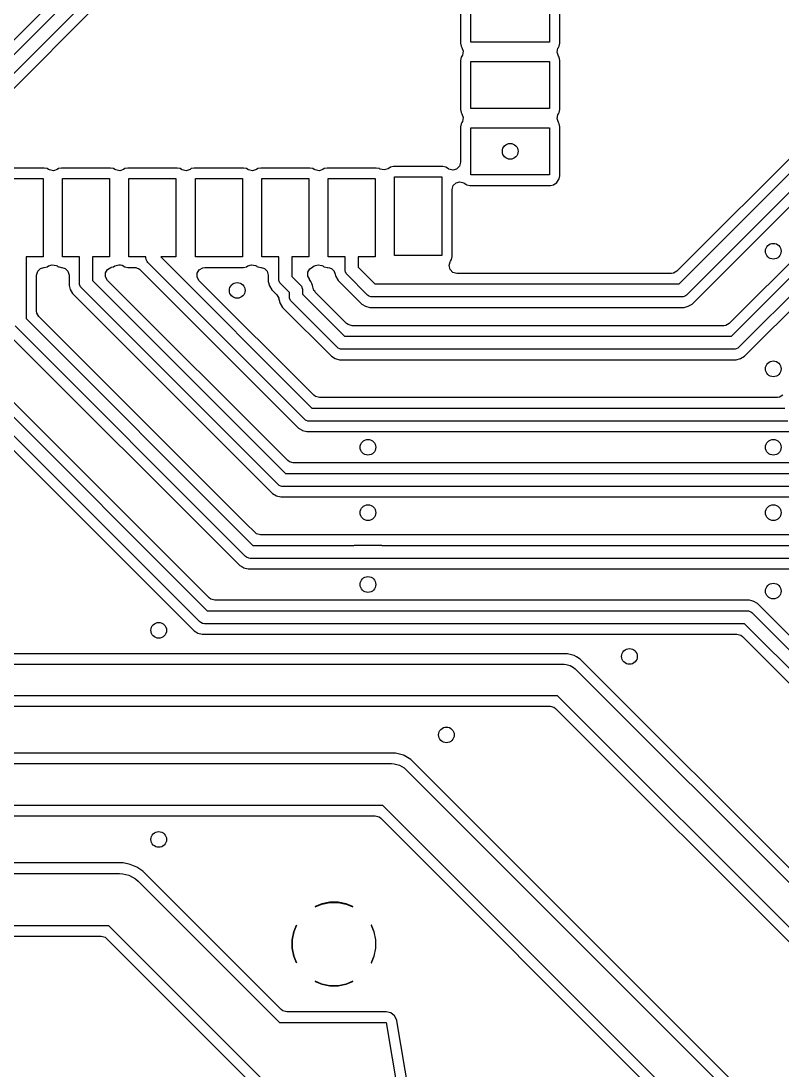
# Model space of a CAD drawing. Header units: inches. Extents: x 2.12 to 6.02, y -5.78 to -1.88.
# Drawn here: x 4.04 to 4.613, y -4.219 to -3.429 of the extents above; entities that cross this region are included whole.
import ezdxf

# ---------------------------------------------------------------- set-up
doc = ezdxf.new("R2010")
doc.units = ezdxf.units.IN
doc.header["$MEASUREMENT"] = 0
doc.layers.add('F.Cu', color=13, linetype='CONTINUOUS', true_color=0xc83434)

msp = doc.modelspace()

# ---------------------------------------------------------------- linework, layer by layer
at = {"layer": 'F.Cu', "linetype": 'CONTINUOUS'}
for p, q in [((4.97759, -3.17358), (4.53381, -3.61736)), ((4.53536, -3.62697), (4.9872, -3.17513)), ((4.99561, -3.18065), (4.54088, -3.63537)), ((4.54527, -3.64214), (4.99951, -3.1879)), ((5.04059, -3.18932), (4.57318, -3.65673)), ((4.57473, -3.66634), (5.0502, -3.19087)), ((5.0586, -3.19639), (4.58025, -3.67474)), ((4.15476, -3.32318), (4.01216, -3.46578)), ((4.01371, -3.47539), (4.16437, -3.32473)), ((4.17277, -3.33025), (4.01923, -3.48379)), ((4.02362, -3.49057), (4.17955, -3.33464)), ((4.37085, -3.40867), (4.37085, -3.44566)), ((4.37874, -3.44488), (4.37874, -3.40945)), ((4.4378, -3.40945), (4.4378, -3.44488)), ((4.44569, -3.44566), (4.44569, -3.40867)), ((4.58464, -3.68151), (4.82914, -3.43702)), ((4.37085, -3.44566), (4.3713, -3.44796)), ((4.3713, -3.44796), (4.37194, -3.44891)), ((4.37194, -3.44891), (4.37291, -3.45178)), ((4.4378, -3.44488), (4.37874, -3.44488)), ((4.44362, -3.45255), (4.44422, -3.44957)), ((4.44422, -3.44957), (4.4446, -3.44891)), ((4.4446, -3.44891), (4.44523, -3.44796)), ((4.4446, -3.44891), (4.4446, -3.44891)), ((4.44523, -3.44796), (4.44569, -3.44566)), ((4.3713, -3.45637), (4.37085, -3.45867)), ((4.37085, -3.45867), (4.37085, -3.49566)), ((4.37194, -3.45542), (4.3713, -3.45637)), ((4.37232, -3.45476), (4.37194, -3.45542)), ((4.37291, -3.45178), (4.37232, -3.45476)), ((4.37874, -3.49488), (4.37874, -3.45945)), ((4.37874, -3.45945), (4.4378, -3.45945)), ((4.4378, -3.45945), (4.4378, -3.49488)), ((4.4446, -3.45542), (4.44362, -3.45255)), ((4.44523, -3.45637), (4.4446, -3.45542)), ((4.44569, -3.45867), (4.44523, -3.45637)), ((4.44569, -3.49566), (4.44569, -3.45867)), ((4.37085, -3.49566), (4.3713, -3.49796)), ((4.3713, -3.49796), (4.37194, -3.49891)), ((4.37194, -3.49891), (4.37291, -3.50178)), ((4.4378, -3.49488), (4.37874, -3.49488)), ((4.44422, -3.49957), (4.4446, -3.49891)), ((4.4446, -3.49891), (4.44523, -3.49796)), ((4.44523, -3.49796), (4.44569, -3.49566)), ((4.3713, -3.50637), (4.37085, -3.50867)), ((4.37194, -3.50542), (4.3713, -3.50637)), ((4.37232, -3.50476), (4.37194, -3.50542)), ((4.37291, -3.50178), (4.37232, -3.50476)), ((4.44362, -3.50255), (4.44422, -3.49957)), ((4.4446, -3.50542), (4.44362, -3.50255)), ((4.44464, -3.50549), (4.4446, -3.50542)), ((4.44523, -3.50637), (4.44464, -3.50549)), ((4.44569, -3.50867), (4.44523, -3.50637)), ((4.44523, -3.50637), (4.44523, -3.50637)), ((4.37085, -3.50867), (4.37085, -3.53545)), ((4.37874, -3.54488), (4.37874, -3.50945)), ((4.37874, -3.50945), (4.4378, -3.50945)), ((4.4378, -3.50945), (4.4378, -3.54488)), ((4.44569, -3.54566), (4.44569, -3.50867)), ((4.37006, -3.53838), (4.36791, -3.54053)), ((4.37085, -3.53545), (4.37006, -3.53838)), ((4.05747, -3.53974), (4.02048, -3.53974)), ((4.05977, -3.5402), (4.05747, -3.53974)), ((4.06072, -3.54083), (4.05977, -3.5402)), ((4.06138, -3.54122), (4.06072, -3.54083)), ((4.06436, -3.54181), (4.06138, -3.54122)), ((4.06724, -3.54083), (4.06436, -3.54181)), ((4.06818, -3.5402), (4.06724, -3.54083)), ((4.07048, -3.53974), (4.06818, -3.5402)), ((4.10747, -3.53974), (4.07048, -3.53974)), ((4.10977, -3.5402), (4.10747, -3.53974)), ((4.11072, -3.54083), (4.10977, -3.5402)), ((4.11138, -3.54122), (4.11072, -3.54083)), ((4.11436, -3.54181), (4.11138, -3.54122)), ((4.11724, -3.54083), (4.11436, -3.54181)), ((4.11818, -3.5402), (4.11724, -3.54083)), ((4.12048, -3.53974), (4.11818, -3.5402)), ((4.15747, -3.53974), (4.12048, -3.53974)), ((4.15977, -3.5402), (4.15747, -3.53974)), ((4.16072, -3.54083), (4.15977, -3.5402)), ((4.16138, -3.54122), (4.16072, -3.54083)), ((4.16436, -3.54181), (4.16138, -3.54122)), ((4.16724, -3.54083), (4.16436, -3.54181)), ((4.16818, -3.5402), (4.16724, -3.54083)), ((4.17048, -3.53974), (4.16818, -3.5402)), ((4.20747, -3.53974), (4.17048, -3.53974)), ((4.20977, -3.5402), (4.20747, -3.53974)), ((4.21072, -3.54083), (4.20977, -3.5402)), ((4.21138, -3.54122), (4.21072, -3.54083)), ((4.21436, -3.54181), (4.21138, -3.54122)), ((4.21724, -3.54083), (4.21436, -3.54181)), ((4.21818, -3.5402), (4.21724, -3.54083)), ((4.22048, -3.53974), (4.21818, -3.5402)), ((4.25747, -3.53974), (4.22048, -3.53974)), ((4.25977, -3.5402), (4.25747, -3.53974)), ((4.26072, -3.54083), (4.25977, -3.5402)), ((4.26138, -3.54122), (4.26072, -3.54083)), ((4.26436, -3.54181), (4.26138, -3.54122)), ((4.26724, -3.54083), (4.26436, -3.54181)), ((4.26818, -3.5402), (4.26724, -3.54083)), ((4.27048, -3.53974), (4.26818, -3.5402)), ((4.30747, -3.53974), (4.27048, -3.53974)), ((4.30977, -3.5402), (4.30747, -3.53974)), ((4.30983, -3.54024), (4.30977, -3.5402)), ((4.3105, -3.54063), (4.30983, -3.54024)), ((4.31348, -3.54122), (4.3105, -3.54063)), ((4.31635, -3.54024), (4.31348, -3.54122)), ((4.31818, -3.53902), (4.31635, -3.54024)), ((4.32048, -3.53856), (4.31818, -3.53902)), ((4.35747, -3.53856), (4.32048, -3.53856)), ((4.35977, -3.53902), (4.35747, -3.53856)), ((4.36172, -3.54032), (4.35977, -3.53902)), ((4.36205, -3.54053), (4.36172, -3.54032)), ((4.36498, -3.54131), (4.36205, -3.54053)), ((4.36791, -3.54053), (4.36498, -3.54131)), ((4.4378, -3.54488), (4.37874, -3.54488)), ((4.44523, -3.54796), (4.44569, -3.54566)), ((4.02126, -3.54764), (4.05669, -3.54764)), ((4.05669, -3.54764), (4.05669, -3.60669)), ((4.07126, -3.60669), (4.07126, -3.54764)), ((4.07126, -3.54764), (4.10669, -3.54764)), ((4.10669, -3.54764), (4.10669, -3.60669)), ((4.12126, -3.60669), (4.12126, -3.54764)), ((4.12126, -3.54764), (4.15669, -3.54764)), ((4.15669, -3.54764), (4.15669, -3.60669)), ((4.17126, -3.60669), (4.17126, -3.54764)), ((4.17126, -3.54764), (4.20669, -3.54764)), ((4.20669, -3.54764), (4.20669, -3.60669)), ((4.22126, -3.60669), (4.22126, -3.54764)), ((4.22126, -3.54764), (4.25669, -3.54764)), ((4.25669, -3.54764), (4.25669, -3.60669)), ((4.27126, -3.60669), (4.27126, -3.54764)), ((4.27126, -3.54764), (4.30669, -3.54764)), ((4.30669, -3.54764), (4.30669, -3.60669)), ((4.32126, -3.60551), (4.32126, -3.54646)), ((4.32126, -3.54646), (4.35669, -3.54646)), ((4.35669, -3.54646), (4.35669, -3.60551)), ((4.36459, -3.55589), (4.36537, -3.55296)), ((4.36537, -3.55296), (4.36752, -3.55081)), ((4.36752, -3.55081), (4.37045, -3.55003)), ((4.37045, -3.55003), (4.37339, -3.55081)), ((4.37339, -3.55081), (4.37371, -3.55102)), ((4.37371, -3.55102), (4.37487, -3.55179)), ((4.37487, -3.55179), (4.37566, -3.55232)), ((4.37566, -3.55232), (4.37796, -3.55278)), ((4.37796, -3.55278), (4.43857, -3.55278)), ((4.43857, -3.55278), (4.44088, -3.55232)), ((4.44088, -3.55232), (4.44349, -3.55057)), ((4.44349, -3.55057), (4.44523, -3.54796)), ((4.36459, -3.60629), (4.36459, -3.55589)), ((4.05669, -3.60669), (4.0439, -3.60669)), ((4.0439, -3.60669), (4.0439, -3.65308)), ((4.08406, -3.60669), (4.07126, -3.60669)), ((4.08406, -3.62638), (4.08406, -3.60669)), ((4.10669, -3.60669), (4.0939, -3.60669)), ((4.0939, -3.60669), (4.0939, -3.62434)), ((4.13406, -3.60669), (4.12126, -3.60669)), ((4.13406, -3.60748), (4.13406, -3.60669)), ((4.13415, -3.60844), (4.13406, -3.60748)), ((4.13421, -3.60859), (4.13415, -3.60844)), ((4.13415, -3.60844), (4.13415, -3.60844)), ((4.13488, -3.61021), (4.13421, -3.60859)), ((4.15669, -3.60669), (4.14515, -3.60669)), ((4.14515, -3.60669), (4.25893, -3.72047)), ((4.20669, -3.60669), (4.17126, -3.60669)), ((4.23406, -3.60669), (4.22126, -3.60669)), ((4.23406, -3.62347), (4.23406, -3.60669)), ((4.25669, -3.60669), (4.2439, -3.60669)), ((4.2439, -3.60669), (4.2439, -3.62143)), ((4.28406, -3.60669), (4.27126, -3.60669)), ((4.28406, -3.61654), (4.28406, -3.60669)), ((4.30669, -3.60669), (4.2939, -3.60669)), ((4.2939, -3.60669), (4.2939, -3.6145)), ((4.35669, -3.60551), (4.32126, -3.60551)), ((4.36322, -3.60995), (4.36413, -3.60859)), ((4.36413, -3.60859), (4.36459, -3.60629)), ((4.36413, -3.60859), (4.36413, -3.60859)), ((4.36413, -3.60859), (4.36413, -3.60859)), ((4.05258, -3.61752), (4.05472, -3.61537)), ((4.05472, -3.61537), (4.05719, -3.61471)), ((4.05718, -3.61461), (4.05747, -3.61459)), ((4.05719, -3.61471), (4.05718, -3.61461)), ((4.05747, -3.61459), (4.05977, -3.61413)), ((4.05747, -3.61459), (4.05747, -3.61459)), ((4.05977, -3.61413), (4.06072, -3.6135)), ((4.06072, -3.6135), (4.06359, -3.61252)), ((4.06359, -3.61252), (4.06657, -3.61311)), ((4.06657, -3.61311), (4.06724, -3.6135)), ((4.06724, -3.6135), (4.06763, -3.61376)), ((4.06763, -3.61376), (4.06818, -3.61413)), ((4.06818, -3.61413), (4.06864, -3.61422)), ((4.06864, -3.61422), (4.07048, -3.61459)), ((4.07048, -3.61459), (4.07048, -3.61459)), ((4.07048, -3.61459), (4.07077, -3.61461)), ((4.07077, -3.61461), (4.07076, -3.61471)), ((4.07076, -3.61471), (4.07323, -3.61537)), ((4.07323, -3.61537), (4.07538, -3.61752)), ((4.10357, -3.6187), (4.10509, -3.61607)), ((4.10509, -3.61607), (4.10772, -3.61455)), ((4.10772, -3.61455), (4.10809, -3.61446)), ((4.10809, -3.61446), (4.10977, -3.61413)), ((4.10977, -3.61413), (4.11072, -3.6135)), ((4.11072, -3.6135), (4.11359, -3.61252)), ((4.11359, -3.61252), (4.11501, -3.6126)), ((4.11501, -3.6126), (4.11622, -3.61282)), ((4.11622, -3.61282), (4.11818, -3.61413)), ((4.11818, -3.61413), (4.12048, -3.61459)), ((4.12048, -3.61459), (4.12605, -3.61459)), ((4.12605, -3.61459), (4.12657, -3.61468)), ((4.12657, -3.61468), (4.12748, -3.61511)), ((4.12748, -3.61511), (4.12846, -3.61537)), ((4.12846, -3.61537), (4.12913, -3.61588)), ((4.12913, -3.61588), (4.12932, -3.61597)), ((4.12932, -3.61597), (4.1294, -3.61609)), ((4.1294, -3.61609), (4.12968, -3.6163)), ((4.12968, -3.6163), (4.24664, -3.73326)), ((4.1355, -3.61096), (4.13488, -3.61021)), ((4.13488, -3.61021), (4.13488, -3.61021)), ((4.25341, -3.72887), (4.1355, -3.61096)), ((4.1727, -3.61893), (4.17422, -3.6163)), ((4.17422, -3.6163), (4.17685, -3.61479)), ((4.17685, -3.61479), (4.17837, -3.61459)), ((4.17837, -3.61459), (4.20747, -3.61459)), ((4.20747, -3.61459), (4.20977, -3.61413)), ((4.20977, -3.61413), (4.20988, -3.61406)), ((4.20988, -3.61406), (4.21072, -3.6135)), ((4.21072, -3.6135), (4.21359, -3.61252)), ((4.21359, -3.61252), (4.21657, -3.61311)), ((4.21657, -3.61311), (4.21724, -3.6135)), ((4.21724, -3.6135), (4.21763, -3.61376)), ((4.21763, -3.61376), (4.21818, -3.61413)), ((4.21818, -3.61413), (4.21864, -3.61422)), ((4.21864, -3.61422), (4.22048, -3.61459)), ((4.22048, -3.61459), (4.22048, -3.61459)), ((4.22048, -3.61459), (4.22077, -3.61461)), ((4.22077, -3.61461), (4.22076, -3.61471)), ((4.22076, -3.61471), (4.22323, -3.61537)), ((4.22323, -3.61537), (4.22538, -3.61752)), ((4.25597, -3.61819), (4.25749, -3.61556)), ((4.25749, -3.61556), (4.25939, -3.61429)), ((4.25939, -3.61429), (4.25977, -3.61413)), ((4.25977, -3.61413), (4.26072, -3.6135)), ((4.25977, -3.61413), (4.25977, -3.61413)), ((4.26072, -3.6135), (4.26359, -3.61252)), ((4.26359, -3.61252), (4.26657, -3.61311)), ((4.26657, -3.61311), (4.26724, -3.6135)), ((4.26724, -3.6135), (4.26763, -3.61376)), ((4.26763, -3.61376), (4.26818, -3.61413)), ((4.26818, -3.61413), (4.27048, -3.61459)), ((4.27048, -3.61459), (4.27069, -3.61459)), ((4.27069, -3.61459), (4.27071, -3.61459)), ((4.27071, -3.61459), (4.27072, -3.61459)), ((4.27072, -3.61459), (4.27217, -3.61498)), ((4.27217, -3.61498), (4.27362, -3.61537)), ((4.27362, -3.61537), (4.27363, -3.61539)), ((4.27363, -3.61539), (4.27365, -3.61539)), ((4.27365, -3.61539), (4.27471, -3.61646)), ((4.27471, -3.61646), (4.27577, -3.61752)), ((4.28415, -3.6175), (4.28406, -3.61654)), ((4.2939, -3.6145), (4.30637, -3.62697)), ((4.36223, -3.61321), (4.36302, -3.61028)), ((4.36302, -3.61614), (4.36223, -3.61321)), ((4.36302, -3.61028), (4.36322, -3.60995)), ((4.36517, -3.61829), (4.36302, -3.61614)), ((4.53381, -3.61736), (4.53118, -3.61887)), ((4.05179, -3.62045), (4.05258, -3.61752)), ((4.05179, -3.64738), (4.05179, -3.62045)), ((4.07538, -3.61752), (4.07616, -3.62045)), ((4.07616, -3.62045), (4.07616, -3.62469)), ((4.07616, -3.62469), (4.07616, -3.62807)), ((4.0939, -3.62434), (4.23924, -3.76969)), ((4.10357, -3.62174), (4.10357, -3.6187)), ((4.10509, -3.62436), (4.10357, -3.62174)), ((4.24079, -3.76007), (4.10509, -3.62436)), ((4.1727, -3.62197), (4.1727, -3.61893)), ((4.17422, -3.6246), (4.1727, -3.62197)), ((4.26048, -3.71086), (4.17422, -3.6246)), ((4.22538, -3.61752), (4.22616, -3.62045)), ((4.22616, -3.62045), (4.22616, -3.62516)), ((4.22616, -3.62516), (4.22703, -3.62842)), ((4.23415, -3.62443), (4.23406, -3.62347)), ((4.23436, -3.62495), (4.23415, -3.62443)), ((4.23415, -3.62443), (4.23415, -3.62443)), ((4.23488, -3.6262), (4.23436, -3.62495)), ((4.2439, -3.62143), (4.25053, -3.62806)), ((4.25597, -3.62123), (4.25597, -3.61819)), ((4.25716, -3.62329), (4.25597, -3.62123)), ((4.25707, -3.62337), (4.25716, -3.62329)), ((4.2573, -3.62367), (4.25707, -3.62337)), ((4.25815, -3.62513), (4.2573, -3.62367)), ((4.25899, -3.62659), (4.25815, -3.62513)), ((4.25815, -3.62513), (4.25815, -3.62513)), ((4.25815, -3.62513), (4.25815, -3.62513)), ((4.27577, -3.61752), (4.27578, -3.61754)), ((4.27578, -3.61754), (4.27579, -3.61755)), ((4.27579, -3.61755), (4.27579, -3.61759)), ((4.27579, -3.61759), (4.27635, -3.61893)), ((4.27635, -3.61893), (4.27698, -3.62129)), ((4.27698, -3.62129), (4.27703, -3.62148)), ((4.27703, -3.62148), (4.27872, -3.6244)), ((4.27872, -3.6244), (4.27872, -3.6244)), ((4.27872, -3.6244), (4.27872, -3.6244)), ((4.27872, -3.6244), (4.29408, -3.63976)), ((4.28436, -3.61802), (4.28415, -3.6175)), ((4.28415, -3.6175), (4.28415, -3.6175)), ((4.28488, -3.61927), (4.28436, -3.61802)), ((4.2855, -3.62002), (4.28488, -3.61927)), ((4.28488, -3.61927), (4.28488, -3.61927)), ((4.30085, -3.63537), (4.2855, -3.62002)), ((4.3681, -3.61907), (4.36517, -3.61829)), ((4.52966, -3.61907), (4.3681, -3.61907)), ((4.53118, -3.61887), (4.52966, -3.61907)), ((4.07616, -3.62807), (4.07699, -3.63115)), ((4.07699, -3.63115), (4.07703, -3.63132)), ((4.07703, -3.63132), (4.07872, -3.63425)), ((4.08415, -3.62734), (4.08406, -3.62638)), ((4.08488, -3.62911), (4.08415, -3.62734)), ((4.0855, -3.62986), (4.08488, -3.62911)), ((4.08488, -3.62911), (4.08488, -3.62911)), ((4.23372, -3.77809), (4.0855, -3.62986)), ((4.22703, -3.62842), (4.22872, -3.63134)), ((4.22872, -3.63134), (4.22872, -3.63134)), ((4.22872, -3.63134), (4.23257, -3.63519)), ((4.2355, -3.62695), (4.23488, -3.6262)), ((4.23488, -3.6262), (4.23488, -3.6262)), ((4.24213, -3.63358), (4.2355, -3.62695)), ((4.25053, -3.62806), (4.25114, -3.62881)), ((4.25114, -3.62881), (4.25178, -3.63036)), ((4.25178, -3.63036), (4.25187, -3.63058)), ((4.25187, -3.63058), (4.25197, -3.63154)), ((4.25197, -3.63154), (4.25197, -3.63477)), ((4.25938, -3.62807), (4.25899, -3.62659)), ((4.25996, -3.63022), (4.25938, -3.62807)), ((4.25938, -3.62807), (4.25938, -3.62807)), ((4.26, -3.63021), (4.25996, -3.63022)), ((4.26, -3.63022), (4.26, -3.63021)), ((4.26, -3.63053), (4.26, -3.63022)), ((4.26025, -3.63096), (4.26, -3.63053)), ((4.26057, -3.63191), (4.26025, -3.63096)), ((4.26112, -3.63248), (4.26057, -3.63191)), ((4.26152, -3.63316), (4.26112, -3.63248)), ((4.28509, -3.65673), (4.26152, -3.63316)), ((4.30637, -3.62697), (4.53536, -3.62697)), ((4.07872, -3.63425), (4.07872, -3.63425)), ((4.07872, -3.63425), (4.07872, -3.63425)), ((4.07872, -3.63425), (4.22934, -3.78486)), ((4.23257, -3.63519), (4.23409, -3.63782)), ((4.23409, -3.63782), (4.23421, -3.63843)), ((4.23421, -3.63843), (4.23511, -3.64176)), ((4.24213, -3.63681), (4.24213, -3.63358)), ((4.24222, -3.63777), (4.24213, -3.63681)), ((4.24224, -3.63782), (4.24222, -3.63777)), ((4.24222, -3.63777), (4.24222, -3.63777)), ((4.24296, -3.63955), (4.24224, -3.63782)), ((4.24357, -3.64029), (4.24296, -3.63955)), ((4.24296, -3.63955), (4.24296, -3.63955)), ((4.27802, -3.67474), (4.24357, -3.64029)), ((4.25197, -3.63477), (4.28353, -3.66634)), ((4.29408, -3.63976), (4.29408, -3.63976)), ((4.29408, -3.63976), (4.29646, -3.64214)), ((4.3016, -3.63598), (4.30085, -3.63537)), ((4.30253, -3.63637), (4.3016, -3.63598)), ((4.3016, -3.63598), (4.3016, -3.63598)), ((4.30337, -3.63672), (4.30253, -3.63637)), ((4.30433, -3.63681), (4.30337, -3.63672)), ((4.30337, -3.63672), (4.30337, -3.63672)), ((4.5374, -3.63681), (4.30433, -3.63681)), ((4.53836, -3.63672), (4.5374, -3.63681)), ((4.53921, -3.63637), (4.53836, -3.63672)), ((4.53836, -3.63672), (4.53836, -3.63672)), ((4.54014, -3.63598), (4.53921, -3.63637)), ((4.54088, -3.63537), (4.54014, -3.63598)), ((4.54014, -3.63598), (4.54014, -3.63598)), ((4.05199, -3.6489), (4.05179, -3.64738)), ((4.05351, -3.65153), (4.05199, -3.6489)), ((4.23511, -3.64176), (4.23679, -3.64468)), ((4.23679, -3.64468), (4.23679, -3.64468)), ((4.23679, -3.64468), (4.23679, -3.64468)), ((4.23679, -3.64468), (4.27363, -3.68151)), ((4.29646, -3.64214), (4.29938, -3.64383)), ((4.29938, -3.64383), (4.30264, -3.6447)), ((4.30264, -3.6447), (4.53909, -3.6447)), ((4.53909, -3.6447), (4.54235, -3.64383)), ((4.53909, -3.6447), (4.53909, -3.6447)), ((4.54235, -3.64383), (4.54527, -3.64214)), ((4.0439, -3.65308), (4.21464, -3.82382)), ((4.13452, -3.73253), (4.05351, -3.65153)), ((4.2863, -3.65766), (4.28509, -3.65673)), ((4.57318, -3.65673), (4.57055, -3.65824)), ((4.02872, -3.66299), (4.20234, -3.83661)), ((4.20912, -3.83222), (4.0355, -3.6586)), ((4.28923, -3.65844), (4.2863, -3.65766)), ((4.56903, -3.65844), (4.28923, -3.65844)), ((4.57055, -3.65824), (4.56903, -3.65844)), ((4.28353, -3.66634), (4.57473, -3.66634)), ((4.27876, -3.67535), (4.27802, -3.67474)), ((4.28002, -3.67587), (4.27876, -3.67535)), ((4.27876, -3.67535), (4.27876, -3.67535)), ((4.28054, -3.67609), (4.28002, -3.67587)), ((4.2815, -3.67618), (4.28054, -3.67609)), ((4.28054, -3.67609), (4.28054, -3.67609)), ((4.57677, -3.67618), (4.2815, -3.67618)), ((4.57773, -3.67609), (4.57677, -3.67618)), ((4.57825, -3.67587), (4.57773, -3.67609)), ((4.57773, -3.67609), (4.57773, -3.67609)), ((4.57951, -3.67535), (4.57825, -3.67587)), ((4.58025, -3.67474), (4.57951, -3.67535)), ((4.57951, -3.67535), (4.57951, -3.67535)), ((3.9939, -3.68674), (4.18019, -3.87303)), ((4.18174, -3.86342), (4.00351, -3.68519)), ((4.27363, -3.68151), (4.27655, -3.6832)), ((4.27655, -3.6832), (4.27981, -3.68407)), ((4.27981, -3.68407), (4.27981, -3.68407)), ((4.27981, -3.68407), (4.57846, -3.68407)), ((4.57846, -3.68407), (4.58172, -3.6832)), ((4.57846, -3.68407), (4.57846, -3.68407)), ((4.58172, -3.6832), (4.58464, -3.68151)), ((4.17467, -3.88143), (3.9855, -3.69226)), ((3.97872, -3.69665), (4.17028, -3.88821)), ((4.26169, -3.71179), (4.26048, -3.71086)), ((4.26463, -3.71258), (4.26169, -3.71179)), ((4.61354, -3.71086), (4.61091, -3.71238)), ((4.60939, -3.71258), (4.26463, -3.71258)), ((4.61091, -3.71238), (4.60939, -3.71258)), ((4.25893, -3.72047), (4.61509, -3.72047)), ((4.20908, -3.8071), (4.13452, -3.73253)), ((4.24664, -3.73326), (4.24664, -3.73326)), ((4.24664, -3.73326), (4.24902, -3.73565)), ((4.24902, -3.73565), (4.25162, -3.73715)), ((4.25416, -3.72949), (4.25341, -3.72887)), ((4.25593, -3.73022), (4.25416, -3.72949)), ((4.25416, -3.72949), (4.25416, -3.72949)), ((4.25689, -3.73031), (4.25593, -3.73022)), ((4.61713, -3.73031), (4.25689, -3.73031)), ((4.25162, -3.73715), (4.25162, -3.73715)), ((4.25162, -3.73715), (4.25162, -3.73715)), ((4.25162, -3.73715), (4.25194, -3.73734)), ((4.25194, -3.73734), (4.2552, -3.73821)), ((4.2552, -3.73821), (4.2552, -3.73821)), ((4.2552, -3.73821), (4.25894, -3.73821)), ((4.25894, -3.73821), (4.25894, -3.73821)), ((4.25894, -3.73821), (4.61881, -3.73821)), ((4.24201, -3.76101), (4.24079, -3.76007)), ((4.24494, -3.76179), (4.24201, -3.76101)), ((4.75777, -3.76179), (4.24494, -3.76179)), ((4.23924, -3.76969), (4.76347, -3.76969)), ((4.23447, -3.7787), (4.23372, -3.77809)), ((4.23572, -3.77922), (4.23447, -3.7787)), ((4.23447, -3.7787), (4.23447, -3.7787)), ((4.23624, -3.77943), (4.23572, -3.77922)), ((4.2372, -3.77953), (4.23624, -3.77943)), ((4.23624, -3.77943), (4.23624, -3.77943)), ((4.76551, -3.77953), (4.2372, -3.77953)), ((4.22934, -3.78486), (4.23226, -3.78655)), ((4.23226, -3.78655), (4.23552, -3.78742)), ((4.23552, -3.78742), (4.23552, -3.78742)), ((4.23552, -3.78742), (4.7672, -3.78742)), ((4.21619, -3.81421), (4.20908, -3.8071)), ((4.2174, -3.81514), (4.21619, -3.81421)), ((4.22034, -3.81593), (4.2174, -3.81514)), ((4.28866, -3.81593), (4.22034, -3.81593)), ((4.28918, -3.81589), (4.28866, -3.81593)), ((4.2893, -3.81589), (4.28918, -3.81589)), ((4.29268, -3.81589), (4.2893, -3.81589)), ((4.29304, -3.81589), (4.29268, -3.81589)), ((4.31306, -3.81589), (4.29304, -3.81589)), ((4.29304, -3.81589), (4.29304, -3.81589)), ((4.31318, -3.81589), (4.31306, -3.81589)), ((4.3137, -3.81593), (4.31318, -3.81589)), ((4.82295, -3.81593), (4.3137, -3.81593)), ((4.21464, -3.82382), (4.29064, -3.82382)), ((4.29064, -3.82382), (4.29099, -3.82378)), ((4.29099, -3.82378), (4.31137, -3.82378)), ((4.31137, -3.82378), (4.31172, -3.82382)), ((4.31172, -3.82382), (4.82126, -3.82382)), ((4.20234, -3.83661), (4.20234, -3.83661)), ((4.20234, -3.83661), (4.20473, -3.83899)), ((4.20986, -3.83283), (4.20912, -3.83222)), ((4.21164, -3.83357), (4.20986, -3.83283)), ((4.2126, -3.83366), (4.21164, -3.83357)), ((4.21164, -3.83357), (4.21164, -3.83357)), ((4.29095, -3.83366), (4.2126, -3.83366)), ((4.2913, -3.83363), (4.29095, -3.83366)), ((4.31106, -3.83363), (4.2913, -3.83363)), ((4.31141, -3.83366), (4.31106, -3.83363)), ((4.81922, -3.83366), (4.31141, -3.83366)), ((4.20473, -3.83899), (4.20619, -3.83984)), ((4.20619, -3.83984), (4.20765, -3.84068)), ((4.20765, -3.84068), (4.21091, -3.84156)), ((4.21091, -3.84156), (4.21091, -3.84156)), ((4.21091, -3.84156), (4.29276, -3.84156)), ((4.29276, -3.84156), (4.29329, -3.84152)), ((4.29329, -3.84152), (4.30908, -3.84152)), ((4.30908, -3.84152), (4.3096, -3.84156)), ((4.3096, -3.84156), (4.30972, -3.84156)), ((4.30972, -3.84156), (4.31345, -3.84156)), ((4.31345, -3.84156), (4.31345, -3.84156)), ((4.31345, -3.84156), (4.81352, -3.84156)), ((4.18295, -3.86435), (4.18174, -3.86342)), ((4.18589, -3.86514), (4.18295, -3.86435)), ((4.5883, -3.86514), (4.18589, -3.86514)), ((4.59005, -3.86561), (4.5883, -3.86514)), ((4.5883, -3.86514), (4.5883, -3.86514)), ((4.59156, -3.86601), (4.59005, -3.86561)), ((4.59448, -3.8677), (4.59156, -3.86601)), ((4.59156, -3.86601), (4.59156, -3.86601)), ((4.59156, -3.86601), (4.59156, -3.86601)), ((4.63621, -3.90943), (4.59448, -3.8677)), ((4.59448, -3.8677), (4.59448, -3.8677)), ((4.59448, -3.8677), (4.59448, -3.8677)), ((4.18019, -3.87303), (4.58661, -3.87303)), ((4.58661, -3.87303), (4.58757, -3.87313)), ((4.58757, -3.87313), (4.58757, -3.87313)), ((4.58757, -3.87313), (4.58809, -3.87334)), ((4.58809, -3.87334), (4.58935, -3.87386)), ((4.58935, -3.87386), (4.58935, -3.87386)), ((4.58935, -3.87386), (4.59009, -3.87447)), ((4.59009, -3.87447), (4.78865, -4.07303)), ((4.17542, -3.88204), (4.17467, -3.88143)), ((4.17667, -3.88256), (4.17542, -3.88204)), ((4.17542, -3.88204), (4.17542, -3.88204)), ((4.17719, -3.88278), (4.17667, -3.88256)), ((4.17815, -3.88287), (4.17719, -3.88278)), ((4.17719, -3.88278), (4.17719, -3.88278)), ((4.58458, -3.88287), (4.17815, -3.88287)), ((4.78313, -4.08143), (4.58458, -3.88287)), ((4.17028, -3.88821), (4.17028, -3.88821)), ((4.17028, -3.88821), (4.17028, -3.88821)), ((4.17028, -3.88821), (4.17152, -3.88892)), ((4.17152, -3.88892), (4.1732, -3.88989)), ((4.1732, -3.88989), (4.17646, -3.89077)), ((4.17646, -3.89077), (4.17984, -3.89077)), ((4.17984, -3.89077), (4.57888, -3.89077)), ((4.57888, -3.89077), (4.58181, -3.89155)), ((4.58181, -3.89155), (4.58302, -3.89249)), ((4.58302, -3.89249), (4.77875, -4.08821)), ((4.45141, -3.90549), (3.81177, -3.90549)), ((4.45642, -3.90683), (4.45141, -3.90549)), ((4.45813, -3.90782), (4.45642, -3.90683)), ((4.46092, -3.90943), (4.45813, -3.90782)), ((4.72359, -4.1721), (4.46092, -3.90943)), ((4.46092, -3.90943), (4.46092, -3.90943)), ((4.46092, -3.90943), (4.46092, -3.90943)), ((3.80607, -3.91339), (4.44882, -3.91339)), ((4.44882, -3.91339), (4.45036, -3.91349)), ((4.45036, -3.91349), (4.45334, -3.91428)), ((4.45334, -3.91428), (4.45601, -3.91583)), ((4.45601, -3.91583), (4.45717, -3.91685)), ((4.45717, -3.91685), (4.83272, -4.29239)), ((4.44393, -3.93701), (3.80118, -3.93701)), ((4.81256, -4.30564), (4.44393, -3.93701)), ((3.79859, -3.9449), (4.43823, -3.9449)), ((4.43823, -3.9449), (4.44116, -3.94569)), ((4.44116, -3.94569), (4.44238, -3.94662)), ((4.44238, -3.94662), (4.80294, -4.30719)), ((4.31543, -3.9803), (3.71695, -3.9803)), ((4.31579, -3.9803), (4.31543, -3.9803)), ((4.31543, -3.9803), (4.31543, -3.9803)), ((4.32201, -3.9803), (4.31579, -3.9803)), ((4.32802, -3.98191), (4.32201, -3.9803)), ((3.71125, -3.98819), (4.3189, -3.98819)), ((4.3189, -3.98819), (4.32095, -3.98832)), ((4.32095, -3.98832), (4.32492, -3.98939)), ((4.32841, -3.98213), (4.32802, -3.98191)), ((4.32842, -3.98213), (4.32841, -3.98213)), ((4.33341, -3.98502), (4.32842, -3.98213)), ((4.33815, -3.98976), (4.33341, -3.98502)), ((4.32492, -3.98939), (4.32848, -3.99144)), ((4.32848, -3.99144), (4.33003, -3.9928)), ((4.33003, -3.9928), (4.59578, -4.25855)), ((4.33815, -3.98976), (4.33815, -3.98976)), ((4.60356, -4.25517), (4.33815, -3.98976)), ((4.31237, -4.01969), (3.70472, -4.01969)), ((4.5689, -4.27621), (4.31237, -4.01969)), ((3.7082, -4.02758), (4.30668, -4.02758)), ((4.30668, -4.02758), (4.30961, -4.02836)), ((4.30961, -4.02836), (4.31082, -4.0293)), ((4.31082, -4.0293), (4.55929, -4.27776)), ((4.11689, -4.06297), (3.6674, -4.06297)), ((4.12222, -4.06403), (4.11689, -4.06297)), ((4.11689, -4.06297), (4.11689, -4.06297)), ((4.11689, -4.06297), (4.11689, -4.06297)), ((4.12724, -4.06611), (4.12222, -4.06403)), ((4.12222, -4.06403), (4.12222, -4.06403)), ((4.13175, -4.06913), (4.12724, -4.06611)), ((4.12724, -4.06611), (4.12724, -4.06611)), ((4.12724, -4.06611), (4.12724, -4.06611)), ((3.6617, -4.07087), (4.11417, -4.07087)), ((4.11417, -4.07087), (4.11674, -4.07103)), ((4.11674, -4.07103), (4.11674, -4.07103)), ((4.11674, -4.07103), (4.12122, -4.07223)), ((4.12122, -4.07223), (4.12171, -4.07236)), ((4.12171, -4.07236), (4.12616, -4.07493)), ((4.12616, -4.07493), (4.12616, -4.07493)), ((4.12616, -4.07493), (4.12809, -4.07663)), ((4.18354, -4.12091), (4.13175, -4.06913)), ((4.12809, -4.07663), (4.23453, -4.18307)), ((4.2664, -4.09373), (4.26133, -4.09583)), ((4.26133, -4.09583), (4.26133, -4.09583)), ((4.26133, -4.09583), (4.26144, -4.09595)), ((4.26144, -4.09595), (4.26645, -4.09388)), ((4.27249, -4.09252), (4.2664, -4.09373)), ((4.2664, -4.09373), (4.2664, -4.09373)), ((4.26645, -4.09388), (4.2725, -4.09267)), ((4.27869, -4.09252), (4.27249, -4.09252)), ((4.2725, -4.09267), (4.27868, -4.09267)), ((4.27868, -4.09267), (4.28473, -4.09388)), ((4.28478, -4.09373), (4.27869, -4.09252)), ((4.28473, -4.09388), (4.28974, -4.09595)), ((4.28985, -4.09583), (4.28478, -4.09373)), ((4.28478, -4.09373), (4.28478, -4.09373)), ((4.28974, -4.09595), (4.28985, -4.09583)), ((4.28985, -4.09583), (4.28985, -4.09583)), ((4.10602, -4.11024), (3.65354, -4.11024)), ((4.23214, -4.23636), (4.10602, -4.11024)), ((4.2453, -4.11483), (4.24409, -4.12091)), ((4.24425, -4.12093), (4.24545, -4.11487)), ((4.24741, -4.10975), (4.2453, -4.11483)), ((4.2453, -4.11483), (4.2453, -4.11483)), ((4.24545, -4.11487), (4.24752, -4.10987)), ((4.24752, -4.10987), (4.24741, -4.10975)), ((4.24741, -4.10975), (4.24741, -4.10975)), ((4.30377, -4.10975), (4.30366, -4.10987)), ((4.30366, -4.10987), (4.30573, -4.11487)), ((4.30588, -4.11483), (4.30377, -4.10975)), ((4.30573, -4.11487), (4.30693, -4.12093)), ((4.30709, -4.12091), (4.30588, -4.11483)), ((4.30588, -4.11483), (4.30588, -4.11483)), ((3.65083, -4.11813), (4.10032, -4.11813)), ((4.10032, -4.11813), (4.10325, -4.11892)), ((4.10325, -4.11892), (4.10447, -4.11985)), ((4.10447, -4.11985), (4.22247, -4.23785)), ((4.18469, -4.12207), (4.18354, -4.12091)), ((4.23589, -4.17326), (4.18469, -4.12207)), ((4.24409, -4.12091), (4.24409, -4.12712)), ((4.24425, -4.1271), (4.24425, -4.12093)), ((4.30693, -4.12093), (4.30693, -4.1271)), ((4.30709, -4.12712), (4.30709, -4.12091)), ((4.24409, -4.12712), (4.2453, -4.1332)), ((4.24545, -4.13316), (4.24425, -4.1271)), ((4.30693, -4.1271), (4.30573, -4.13316)), ((4.30588, -4.1332), (4.30709, -4.12712)), ((4.2453, -4.1332), (4.2453, -4.1332)), ((4.2453, -4.1332), (4.24741, -4.13828)), ((4.24752, -4.13816), (4.24545, -4.13316)), ((4.24741, -4.13828), (4.24752, -4.13816)), ((4.24741, -4.13828), (4.24741, -4.13828)), ((4.30573, -4.13316), (4.30366, -4.13816)), ((4.30366, -4.13816), (4.30377, -4.13828)), ((4.30377, -4.13828), (4.30588, -4.1332)), ((4.30588, -4.1332), (4.30588, -4.1332)), ((4.26144, -4.15208), (4.26133, -4.1522)), ((4.26133, -4.1522), (4.2664, -4.1543)), ((4.26645, -4.15416), (4.26144, -4.15208)), ((4.2664, -4.1543), (4.2664, -4.1543)), ((4.2664, -4.1543), (4.27249, -4.15551)), ((4.2725, -4.15536), (4.26645, -4.15416)), ((4.28473, -4.15416), (4.27868, -4.15536)), ((4.27869, -4.15551), (4.28478, -4.1543)), ((4.28974, -4.15208), (4.28473, -4.15416)), ((4.28478, -4.1543), (4.28985, -4.1522)), ((4.28478, -4.1543), (4.28478, -4.1543)), ((4.28985, -4.1522), (4.28974, -4.15208)), ((4.27249, -4.15551), (4.27869, -4.15551)), ((4.27868, -4.15536), (4.2725, -4.15536)), ((4.2371, -4.17419), (4.23589, -4.17326)), ((4.24003, -4.17498), (4.2371, -4.17419)), ((4.31496, -4.17498), (4.24003, -4.17498)), ((4.31847, -4.17578), (4.31496, -4.17498)), ((4.31496, -4.17498), (4.31496, -4.17498)), ((4.32129, -4.17803), (4.31847, -4.17578)), ((4.32285, -4.18127), (4.32129, -4.17803)), ((4.32129, -4.17803), (4.32129, -4.17803)), ((4.23453, -4.18307), (4.31496, -4.18307)), ((4.31496, -4.18307), (4.42913, -4.86045)), ((4.32294, -4.18173), (4.32285, -4.18127)), ((4.43501, -4.84664), (4.32294, -4.18173))]:
    msp.add_line(p, q, dxfattribs=at)
at = {"layer": 'F.Cu'}
for centre in [(4.40827, -3.52717), (4.6063, -3.60236), (4.20276, -3.63189), (4.6063, -3.69094), (4.30118, -3.75), (4.6063, -3.75), (4.30118, -3.79921), (4.6063, -3.79921), (4.30118, -3.85331), (4.6063, -3.85827), (4.1437, -3.8878), (4.49803, -3.90748), (4.36024, -3.96654), (4.1437, -4.04528)]:
    msp.add_circle(centre, 0.00591, dxfattribs=at)

doc.saveas('drawing.dxf')
